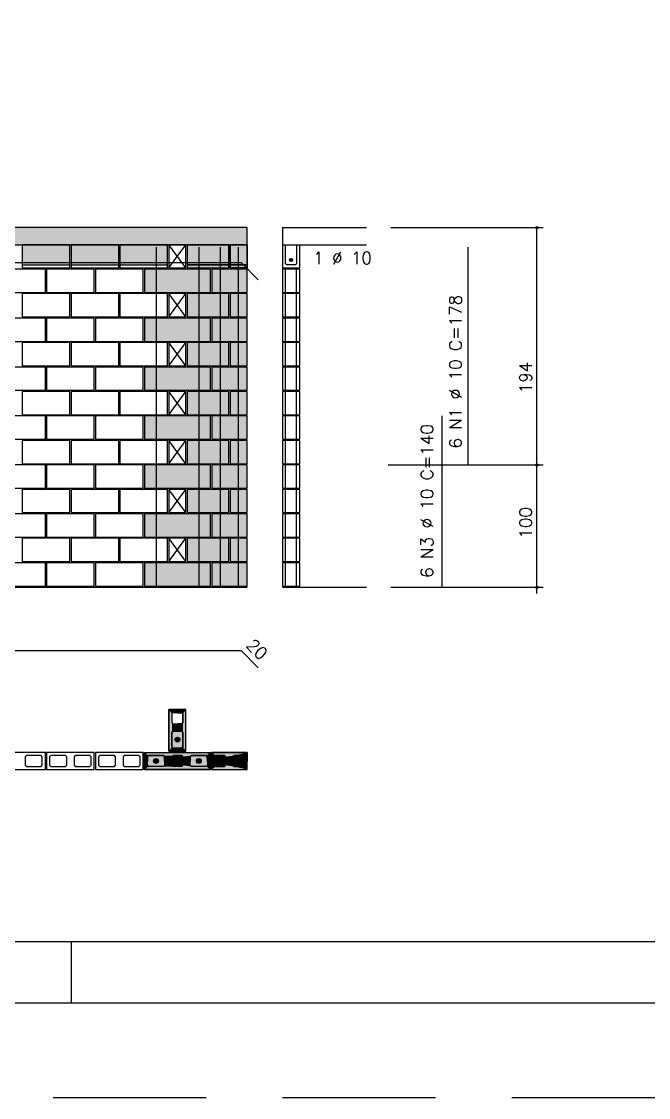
# Model space of a CAD drawing. Extents: x -1 to 122, y -1 to 61.
# Drawn here: x 47.17 to 57.42, y -1.45 to 16.14 of the extents above; entities that cross this region are included whole.
import ezdxf

# ---------------------------------------------------------------- set-up
doc = ezdxf.new("R2010")
doc.units = 0
doc.header["$MEASUREMENT"] = 0
doc.linetypes.add('ESTILO_TQS_0001', pattern=[0.45, 0.3, -0.15])
doc.linetypes.add('HIDDEN', pattern=[0.375, 0.25, -0.125])
doc.layers.get('0').update_dxf_attribs({"linetype": 'CONTINUOUS'})
doc.layers.get('Defpoints').update_dxf_attribs({"linetype": 'CONTINUOUS'})
for name, color, linetype in [('33', 7, 'CONTINUOUS'), ('ARQ_FOLHA', 7, 'CONTINUOUS'), ('PENA_01', 1, 'CONTINUOUS'), ('PENA_02', 2, 'CONTINUOUS'), ('PENA_03', 3, 'CONTINUOUS'), ('PENA_05', 5, 'CONTINUOUS'), ('PENA_09', 254, 'CONTINUOUS'), ('PENA_11', 252, 'CONTINUOUS'), ('PENA_19', 240, 'CONTINUOUS'), ('PENA_21', 100, 'CONTINUOUS'), ('PENA_27', 21, 'CONTINUOUS'), ('PENA_28', 135, 'CONTINUOUS')]:
    doc.layers.add(name, color=color, linetype=linetype)
doc.styles.get("Standard").update_dxf_attribs({"font": 'ROMANS.SHX'})

# ---------------------------------------------------------------- blocks, each defined once
blk = doc.blocks.new('FOLHA A1+1 - 1102 X 594')
at = {"layer": 'ARQ_FOLHA', "color": 1}
blk.add_line((-718, 0), (-718, 10), dxfattribs=at)
for points in [[(-1189, 0), (0, 0), (0, 594), (-1189, 594)], [(-1164, 10), (-10, 10), (-10, 584), (-1164, 584)]]:
    blk.add_lwpolyline(points, close=True, dxfattribs=at)
at = {"layer": 'Defpoints', "color": 8, "linetype": 'HIDDEN', "ltscale": 100}
blk.add_lwpolyline([(-1208.5, 609.5), (-1208.5, -15.5), (19.5, -15.5), (19.5, 609.5)], close=True, dxfattribs=at)

msp = doc.modelspace()

# ---------------------------------------------------------------- linework, layer by layer
at = {"layer": '33', "linetype": 'Continuous'}
msp.add_lwpolyline([(50.578048, 12.163865), (50.578048, 12.113865), (50.858048, 12.113865), (50.858048, 12.163865), (50.578048, 12.163865)], dxfattribs=at)
for points in [[(50.578048, 12.163865), (50.578048, 12.113865), (50.858048, 12.113865)], [(50.578048, 12.163865), (50.858048, 12.113865), (50.858048, 12.163865)], [(50.578048, 12.163865), (50.858048, 12.163865), (50.578048, 12.163865)]]:
    msp.add_solid(points, dxfattribs=at)
at = {"layer": 'PENA_01', "linetype": 'Continuous'}
for p, q in [((47.177637, 12.163865), (47.957637, 12.163865)), ((47.977637, 12.163865), (48.757637, 12.163865)), ((48.777637, 12.163865), (49.557637, 12.163865)), ((49.877637, 12.163865), (50.557637, 12.163865))]:
    msp.add_line(p, q, dxfattribs=at)
at = {"layer": 'PENA_01', "linetype": 'ESTILO_TQS_0001'}
msp.add_line((50.858048, 12.163865), (50.578048, 12.163865), dxfattribs=at)
at = {"layer": 'PENA_01', "linetype": 'Continuous'}
for points in [[(49.627637, 4.82299), (49.627637, 4.68299), (49.647637, 4.66299), (49.787637, 4.66299), (49.807637, 4.68299), (49.807637, 4.82299), (49.787637, 4.84299), (49.647637, 4.84299), (49.627637, 4.82299)], [(49.627637, 4.52299), (49.627637, 4.28299), (49.647637, 4.26299), (49.787637, 4.26299), (49.807637, 4.28299), (49.807637, 4.52299), (49.787637, 4.54299), (49.647637, 4.54299), (49.627637, 4.52299)], [(47.507637, 4.12299), (47.487637, 4.14299), (47.247637, 4.14299), (47.227637, 4.12299), (47.227637, 3.98299), (47.247637, 3.96299), (47.487637, 3.96299), (47.507637, 3.98299), (47.507637, 4.12299)], [(47.907637, 4.12299), (47.887637, 4.14299), (47.647637, 4.14299), (47.627637, 4.12299), (47.627637, 3.98299), (47.647637, 3.96299), (47.887637, 3.96299), (47.907637, 3.98299), (47.907637, 4.12299)], [(48.307637, 4.12299), (48.287637, 4.14299), (48.047637, 4.14299), (48.027637, 4.12299), (48.027637, 3.98299), (48.047637, 3.96299), (48.287637, 3.96299), (48.307637, 3.98299), (48.307637, 4.12299)], [(48.707637, 4.12299), (48.687637, 4.14299), (48.447637, 4.14299), (48.427637, 4.12299), (48.427637, 3.98299), (48.447637, 3.96299), (48.687637, 3.96299), (48.707637, 3.98299), (48.707637, 4.12299)], [(49.107637, 4.12299), (49.087637, 4.14299), (48.847637, 4.14299), (48.827637, 4.12299), (48.827637, 3.98299), (48.847637, 3.96299), (49.087637, 3.96299), (49.107637, 3.98299), (49.107637, 4.12299)], [(49.507637, 3.98299), (49.487637, 3.96299), (49.247637, 3.96299), (49.227637, 3.98299), (49.227637, 4.12299), (49.247637, 4.14299), (49.487637, 4.14299), (49.507637, 4.12299), (49.507637, 3.98299)], [(49.807637, 3.98299), (49.787637, 3.96299), (49.647637, 3.96299), (49.627637, 3.98299), (49.627637, 4.12299), (49.647637, 4.14299), (49.787637, 4.14299), (49.807637, 4.12299), (49.807637, 3.98299)], [(50.207637, 3.98299), (50.187637, 3.96299), (49.947637, 3.96299), (49.927637, 3.98299), (49.927637, 4.12299), (49.947637, 4.14299), (50.187637, 4.14299), (50.207637, 4.12299), (50.207637, 3.98299)]]:
    msp.add_lwpolyline(points, dxfattribs=at)
at = {"layer": 'PENA_01', "linetype": 'ESTILO_TQS_0001'}
for points in [[(50.507637, 4.12299), (50.487637, 4.14299), (50.347637, 4.14299), (50.327637, 4.12299), (50.327637, 3.98299), (50.347637, 3.96299), (50.487637, 3.96299), (50.507637, 3.98299), (50.507637, 4.12299)], [(50.807637, 4.12299), (50.787637, 4.14299), (50.647637, 4.14299), (50.627637, 4.12299), (50.627637, 3.98299), (50.647637, 3.96299), (50.787637, 3.96299), (50.807637, 3.98299), (50.807637, 4.12299)]]:
    msp.add_lwpolyline(points, dxfattribs=at)
at = {"layer": 'PENA_02', "linetype": 'Continuous'}
for p, q in [((49.857637, 12.493865), (49.577637, 12.493865)), ((49.577637, 12.493865), (49.577637, 12.113865)), ((49.857637, 12.113865), (49.857637, 12.493865)), ((49.577637, 12.113865), (49.857637, 12.113865)), ((49.857637, 11.693865), (49.577637, 11.693865)), ((49.577637, 11.693865), (49.577637, 11.313865)), ((49.857637, 11.313865), (49.857637, 11.693865)), ((49.577637, 11.313865), (49.857637, 11.313865)), ((49.857637, 10.893865), (49.577637, 10.893865)), ((49.577637, 10.893865), (49.577637, 10.513865)), ((49.857637, 10.513865), (49.857637, 10.893865)), ((49.577637, 10.513865), (49.857637, 10.513865)), ((49.857637, 10.093865), (49.577637, 10.093865)), ((49.577637, 10.093865), (49.577637, 9.713865)), ((49.857637, 9.713865), (49.857637, 10.093865)), ((49.577637, 9.713865), (49.857637, 9.713865)), ((49.857637, 9.293865), (49.577637, 9.293865)), ((49.577637, 9.293865), (49.577637, 8.913865)), ((49.857637, 8.913865), (49.857637, 9.293865)), ((49.577637, 8.913865), (49.857637, 8.913865)), ((49.857637, 8.493865), (49.577637, 8.493865)), ((49.577637, 8.493865), (49.577637, 8.113865)), ((49.857637, 8.113865), (49.857637, 8.493865)), ((49.577637, 8.113865), (49.857637, 8.113865)), ((49.857637, 7.693865), (49.577637, 7.693865)), ((49.577637, 7.693865), (49.577637, 7.313865)), ((49.857637, 7.313865), (49.857637, 7.693865)), ((49.577637, 7.313865), (49.857637, 7.313865)), ((40.877637, 6.893865), (50.858048, 6.893865)), ((49.177637, 3.91299), (49.177637, 4.19299)), ((49.177637, 4.19299), (50.257637, 4.19299)), ((50.257637, 4.19299), (50.257637, 3.91299)), ((50.257637, 3.91299), (49.177637, 3.91299))]:
    msp.add_line(p, q, dxfattribs=at)
for points in [[(40.877637, 12.493865), (50.857564, 12.493865), (50.857564, 12.773865), (40.877637, 12.773865), (40.877637, 12.493865)], [(47.177637, 12.113865), (47.957637, 12.113865), (47.957637, 12.493865), (47.177637, 12.493865), (47.177637, 12.113865)], [(47.977637, 12.113865), (48.757637, 12.113865), (48.757637, 12.493865), (47.977637, 12.493865), (47.977637, 12.113865)], [(48.777637, 12.113865), (49.557637, 12.113865), (49.557637, 12.493865), (48.777637, 12.493865), (48.777637, 12.113865)], [(49.877637, 12.113865), (50.557637, 12.113865), (50.557637, 12.493865), (49.877637, 12.493865), (49.877637, 12.113865)], [(50.858048, 12.113865), (50.578048, 12.113865), (50.578048, 12.493865), (50.858048, 12.493865), (50.858048, 12.113865)], [(46.778048, 11.713865), (47.558048, 11.713865), (47.558048, 12.093865), (46.778048, 12.093865), (46.778048, 11.713865)], [(47.578048, 11.713865), (48.358048, 11.713865), (48.358048, 12.093865), (47.578048, 12.093865), (47.578048, 11.713865)], [(48.378048, 11.713865), (49.158048, 11.713865), (49.158048, 12.093865), (48.378048, 12.093865), (48.378048, 11.713865)], [(49.178048, 11.713865), (50.258048, 11.713865), (50.258048, 12.093865), (49.178048, 12.093865), (49.178048, 11.713865)], [(50.278048, 11.713865), (50.858048, 11.713865), (50.858048, 12.093865), (50.278048, 12.093865), (50.278048, 11.713865)], [(47.177637, 11.313865), (47.957637, 11.313865), (47.957637, 11.693865), (47.177637, 11.693865), (47.177637, 11.313865)], [(47.977637, 11.313865), (48.757637, 11.313865), (48.757637, 11.693865), (47.977637, 11.693865), (47.977637, 11.313865)], [(48.777637, 11.313865), (49.557637, 11.313865), (49.557637, 11.693865), (48.777637, 11.693865), (48.777637, 11.313865)], [(49.877637, 11.313865), (50.557637, 11.313865), (50.557637, 11.693865), (49.877637, 11.693865), (49.877637, 11.313865)], [(50.578048, 11.313865), (50.858048, 11.313865), (50.858048, 11.693865), (50.578048, 11.693865), (50.578048, 11.313865)], [(46.778048, 10.913865), (47.558048, 10.913865), (47.558048, 11.293865), (46.778048, 11.293865), (46.778048, 10.913865)], [(47.578048, 10.913865), (48.358048, 10.913865), (48.358048, 11.293865), (47.578048, 11.293865), (47.578048, 10.913865)], [(48.378048, 10.913865), (49.158048, 10.913865), (49.158048, 11.293865), (48.378048, 11.293865), (48.378048, 10.913865)], [(49.178048, 10.913865), (50.258048, 10.913865), (50.258048, 11.293865), (49.178048, 11.293865), (49.178048, 10.913865)], [(50.278048, 10.913865), (50.858048, 10.913865), (50.858048, 11.293865), (50.278048, 11.293865), (50.278048, 10.913865)], [(47.177637, 10.513865), (47.957637, 10.513865), (47.957637, 10.893865), (47.177637, 10.893865), (47.177637, 10.513865)], [(47.977637, 10.513865), (48.757637, 10.513865), (48.757637, 10.893865), (47.977637, 10.893865), (47.977637, 10.513865)], [(48.777637, 10.513865), (49.557637, 10.513865), (49.557637, 10.893865), (48.777637, 10.893865), (48.777637, 10.513865)], [(49.877637, 10.513865), (50.557637, 10.513865), (50.557637, 10.893865), (49.877637, 10.893865), (49.877637, 10.513865)], [(50.578048, 10.513865), (50.858048, 10.513865), (50.858048, 10.893865), (50.578048, 10.893865), (50.578048, 10.513865)], [(46.778048, 10.113865), (47.558048, 10.113865), (47.558048, 10.493865), (46.778048, 10.493865), (46.778048, 10.113865)], [(47.578048, 10.113865), (48.358048, 10.113865), (48.358048, 10.493865), (47.578048, 10.493865), (47.578048, 10.113865)], [(48.378048, 10.113865), (49.158048, 10.113865), (49.158048, 10.493865), (48.378048, 10.493865), (48.378048, 10.113865)], [(49.178048, 10.113865), (50.258048, 10.113865), (50.258048, 10.493865), (49.178048, 10.493865), (49.178048, 10.113865)], [(50.278048, 10.113865), (50.858048, 10.113865), (50.858048, 10.493865), (50.278048, 10.493865), (50.278048, 10.113865)], [(47.177637, 9.713865), (47.957637, 9.713865), (47.957637, 10.093865), (47.177637, 10.093865), (47.177637, 9.713865)], [(47.977637, 9.713865), (48.757637, 9.713865), (48.757637, 10.093865), (47.977637, 10.093865), (47.977637, 9.713865)], [(48.777637, 9.713865), (49.557637, 9.713865), (49.557637, 10.093865), (48.777637, 10.093865), (48.777637, 9.713865)], [(49.877637, 9.713865), (50.557637, 9.713865), (50.557637, 10.093865), (49.877637, 10.093865), (49.877637, 9.713865)], [(50.578048, 9.713865), (50.858048, 9.713865), (50.858048, 10.093865), (50.578048, 10.093865), (50.578048, 9.713865)], [(46.778048, 9.313865), (47.558048, 9.313865), (47.558048, 9.693865), (46.778048, 9.693865), (46.778048, 9.313865)], [(47.578048, 9.313865), (48.358048, 9.313865), (48.358048, 9.693865), (47.578048, 9.693865), (47.578048, 9.313865)], [(48.378048, 9.313865), (49.158048, 9.313865), (49.158048, 9.693865), (48.378048, 9.693865), (48.378048, 9.313865)], [(49.178048, 9.313865), (50.258048, 9.313865), (50.258048, 9.693865), (49.178048, 9.693865), (49.178048, 9.313865)], [(50.278048, 9.313865), (50.858048, 9.313865), (50.858048, 9.693865), (50.278048, 9.693865), (50.278048, 9.313865)], [(47.177637, 8.913865), (47.957637, 8.913865), (47.957637, 9.293865), (47.177637, 9.293865), (47.177637, 8.913865)], [(47.977637, 8.913865), (48.757637, 8.913865), (48.757637, 9.293865), (47.977637, 9.293865), (47.977637, 8.913865)], [(48.777637, 8.913865), (49.557637, 8.913865), (49.557637, 9.293865), (48.777637, 9.293865), (48.777637, 8.913865)], [(49.877637, 8.913865), (50.557637, 8.913865), (50.557637, 9.293865), (49.877637, 9.293865), (49.877637, 8.913865)], [(50.578048, 8.913865), (50.858048, 8.913865), (50.858048, 9.293865), (50.578048, 9.293865), (50.578048, 8.913865)], [(46.778048, 8.513865), (47.558048, 8.513865), (47.558048, 8.893865), (46.778048, 8.893865), (46.778048, 8.513865)], [(47.578048, 8.513865), (48.358048, 8.513865), (48.358048, 8.893865), (47.578048, 8.893865), (47.578048, 8.513865)], [(48.378048, 8.513865), (49.158048, 8.513865), (49.158048, 8.893865), (48.378048, 8.893865), (48.378048, 8.513865)], [(49.178048, 8.513865), (50.258048, 8.513865), (50.258048, 8.893865), (49.178048, 8.893865), (49.178048, 8.513865)], [(50.278048, 8.513865), (50.858048, 8.513865), (50.858048, 8.893865), (50.278048, 8.893865), (50.278048, 8.513865)], [(47.177637, 8.113865), (47.957637, 8.113865), (47.957637, 8.493865), (47.177637, 8.493865), (47.177637, 8.113865)], [(47.977637, 8.113865), (48.757637, 8.113865), (48.757637, 8.493865), (47.977637, 8.493865), (47.977637, 8.113865)], [(48.777637, 8.113865), (49.557637, 8.113865), (49.557637, 8.493865), (48.777637, 8.493865), (48.777637, 8.113865)], [(49.877637, 8.113865), (50.557637, 8.113865), (50.557637, 8.493865), (49.877637, 8.493865), (49.877637, 8.113865)], [(50.578048, 8.113865), (50.858048, 8.113865), (50.858048, 8.493865), (50.578048, 8.493865), (50.578048, 8.113865)], [(46.778048, 7.713865), (47.558048, 7.713865), (47.558048, 8.093865), (46.778048, 8.093865), (46.778048, 7.713865)], [(47.578048, 7.713865), (48.358048, 7.713865), (48.358048, 8.093865), (47.578048, 8.093865), (47.578048, 7.713865)], [(48.378048, 7.713865), (49.158048, 7.713865), (49.158048, 8.093865), (48.378048, 8.093865), (48.378048, 7.713865)], [(49.178048, 7.713865), (50.258048, 7.713865), (50.258048, 8.093865), (49.178048, 8.093865), (49.178048, 7.713865)], [(50.278048, 7.713865), (50.858048, 7.713865), (50.858048, 8.093865), (50.278048, 8.093865), (50.278048, 7.713865)], [(47.177637, 7.313865), (47.957637, 7.313865), (47.957637, 7.693865), (47.177637, 7.693865), (47.177637, 7.313865)], [(47.977637, 7.313865), (48.757637, 7.313865), (48.757637, 7.693865), (47.977637, 7.693865), (47.977637, 7.313865)], [(48.777637, 7.313865), (49.557637, 7.313865), (49.557637, 7.693865), (48.777637, 7.693865), (48.777637, 7.313865)], [(49.877637, 7.313865), (50.557637, 7.313865), (50.557637, 7.693865), (49.877637, 7.693865), (49.877637, 7.313865)], [(50.578048, 7.313865), (50.858048, 7.313865), (50.858048, 7.693865), (50.578048, 7.693865), (50.578048, 7.313865)], [(46.778048, 6.913865), (47.558048, 6.913865), (47.558048, 7.293865), (46.778048, 7.293865), (46.778048, 6.913865)], [(47.578048, 6.913865), (48.358048, 6.913865), (48.358048, 7.293865), (47.578048, 7.293865), (47.578048, 6.913865)], [(48.378048, 6.913865), (49.158048, 6.913865), (49.158048, 7.293865), (48.378048, 7.293865), (48.378048, 6.913865)], [(49.178048, 6.913865), (50.258048, 6.913865), (50.258048, 7.293865), (49.178048, 7.293865), (49.178048, 6.913865)], [(50.278048, 6.913865), (50.858048, 6.913865), (50.858048, 7.293865), (50.278048, 7.293865), (50.278048, 6.913865)], [(49.577637, 4.89299), (49.577637, 4.21299), (49.857637, 4.21299), (49.857637, 4.89299), (49.577637, 4.89299)], [(47.557637, 4.19299), (46.777637, 4.19299), (46.777637, 3.91299), (47.557637, 3.91299), (47.557637, 4.19299)], [(48.357637, 4.19299), (47.577637, 4.19299), (47.577637, 3.91299), (48.357637, 3.91299), (48.357637, 4.19299)], [(49.157637, 4.19299), (48.377637, 4.19299), (48.377637, 3.91299), (49.157637, 3.91299), (49.157637, 4.19299)], [(50.857637, 4.19299), (50.277637, 4.19299), (50.277637, 3.91299), (50.857637, 3.91299), (50.857637, 4.19299)]]:
    msp.add_lwpolyline(points, dxfattribs=at)
for centre, radius in [((55.597559, 12.773865), 0.02), ((55.597559, 12.773865), 0.01), ((55.597559, 8.893865), 0.02), ((55.597559, 8.893865), 0.01), ((55.597559, 6.893865), 0.02), ((55.597559, 6.893865), 0.01)]:
    msp.add_circle(centre, radius, dxfattribs=at)
at = {"layer": 'PENA_03', "linetype": 'Continuous'}
for p, q in [((51.437564, 12.773865), (51.437564, 12.113865)), ((51.437564, 12.773865), (52.808243, 12.773865)), ((53.208243, 12.773865), (55.697559, 12.773865)), ((55.597559, 6.793333), (55.597559, 12.773865)), ((49.577637, 12.113865), (49.857637, 12.493865)), ((49.857637, 12.113865), (49.577637, 12.493865)), ((51.437564, 12.493865), (52.808243, 12.493865)), ((51.487564, 11.713865), (51.487564, 12.093865)), ((51.667564, 11.713865), (51.667564, 12.093865)), ((49.577637, 11.313865), (49.857637, 11.693865)), ((49.857637, 11.313865), (49.577637, 11.693865)), ((51.487564, 11.313865), (51.487564, 11.693865)), ((51.667564, 11.313865), (51.667564, 11.693865)), ((51.487564, 10.913865), (51.487564, 11.293865)), ((51.667564, 10.913865), (51.667564, 11.293865)), ((49.577637, 10.513865), (49.857637, 10.893865)), ((49.857637, 10.513865), (49.577637, 10.893865)), ((51.487564, 10.513865), (51.487564, 10.893865)), ((51.667564, 10.513865), (51.667564, 10.893865)), ((51.487564, 10.113865), (51.487564, 10.493865)), ((51.667564, 10.113865), (51.667564, 10.493865)), ((49.577637, 9.713865), (49.857637, 10.093865)), ((49.857637, 9.713865), (49.577637, 10.093865)), ((51.487564, 9.713865), (51.487564, 10.093865)), ((51.667564, 9.713865), (51.667564, 10.093865)), ((51.487564, 9.313865), (51.487564, 9.693865)), ((51.667564, 9.313865), (51.667564, 9.693865)), ((49.577637, 8.913865), (49.857637, 9.293865)), ((49.857637, 8.913865), (49.577637, 9.293865)), ((51.487564, 8.913865), (51.487564, 9.293865)), ((51.667564, 8.913865), (51.667564, 9.293865)), ((51.487564, 8.513865), (51.487564, 8.893865)), ((51.667564, 8.513865), (51.667564, 8.893865)), ((53.166312, 8.893865), (55.697559, 8.893865)), ((49.577637, 8.113865), (49.857637, 8.493865)), ((49.857637, 8.113865), (49.577637, 8.493865)), ((51.487564, 8.113865), (51.487564, 8.493865)), ((51.667564, 8.113865), (51.667564, 8.493865)), ((51.487564, 7.713865), (51.487564, 8.093865)), ((51.667564, 7.713865), (51.667564, 8.093865)), ((49.577637, 7.313865), (49.857637, 7.693865)), ((49.857637, 7.313865), (49.577637, 7.693865)), ((51.487564, 7.313865), (51.487564, 7.693865)), ((51.667564, 7.313865), (51.667564, 7.693865)), ((51.487564, 6.913865), (51.487564, 7.293865)), ((51.667564, 6.913865), (51.667564, 7.293865)), ((51.437564, 6.893865), (52.808243, 6.893865)), ((53.208243, 6.893865), (55.697559, 6.893865))]:
    msp.add_line(p, q, dxfattribs=at)
for points in [[(51.437564, 12.113865), (51.717564, 12.113865), (51.717564, 12.493865)], [(51.667564, 12.493865), (51.667564, 12.183865), (51.647564, 12.163865), (51.507564, 12.163865), (51.487564, 12.183865), (51.487564, 12.493865)], [(51.437564, 11.713865), (51.717564, 11.713865), (51.717564, 12.093865), (51.437564, 12.093865), (51.437564, 11.713865)], [(51.437564, 11.313865), (51.717564, 11.313865), (51.717564, 11.693865), (51.437564, 11.693865), (51.437564, 11.313865)], [(51.437564, 10.913865), (51.717564, 10.913865), (51.717564, 11.293865), (51.437564, 11.293865), (51.437564, 10.913865)], [(51.437564, 10.513865), (51.717564, 10.513865), (51.717564, 10.893865), (51.437564, 10.893865), (51.437564, 10.513865)], [(51.437564, 10.113865), (51.717564, 10.113865), (51.717564, 10.493865), (51.437564, 10.493865), (51.437564, 10.113865)], [(51.437564, 9.713865), (51.717564, 9.713865), (51.717564, 10.093865), (51.437564, 10.093865), (51.437564, 9.713865)], [(51.437564, 9.313865), (51.717564, 9.313865), (51.717564, 9.693865), (51.437564, 9.693865), (51.437564, 9.313865)], [(51.437564, 8.913865), (51.717564, 8.913865), (51.717564, 9.293865), (51.437564, 9.293865), (51.437564, 8.913865)], [(51.437564, 8.513865), (51.717564, 8.513865), (51.717564, 8.893865), (51.437564, 8.893865), (51.437564, 8.513865)], [(51.437564, 8.113865), (51.717564, 8.113865), (51.717564, 8.493865), (51.437564, 8.493865), (51.437564, 8.113865)], [(51.437564, 7.713865), (51.717564, 7.713865), (51.717564, 8.093865), (51.437564, 8.093865), (51.437564, 7.713865)], [(51.437564, 7.313865), (51.717564, 7.313865), (51.717564, 7.693865), (51.437564, 7.693865), (51.437564, 7.313865)], [(51.437564, 6.913865), (51.717564, 6.913865), (51.717564, 7.293865), (51.437564, 7.293865), (51.437564, 6.913865)], [(49.647637, 4.26299), (49.627637, 4.28299), (49.627637, 4.52299), (49.647637, 4.54299), (49.787637, 4.54299), (49.807637, 4.52299), (49.807637, 4.28299), (49.787637, 4.26299), (49.647637, 4.26299)], [(49.507637, 3.98299), (49.487637, 3.96299), (49.247637, 3.96299), (49.227637, 3.98299), (49.227637, 4.12299), (49.247637, 4.14299), (49.487637, 4.14299), (49.507637, 4.12299), (49.507637, 3.98299)], [(49.807637, 3.98299), (49.787637, 3.96299), (49.647637, 3.96299), (49.627637, 3.98299), (49.627637, 4.12299), (49.647637, 4.14299), (49.787637, 4.14299), (49.807637, 4.12299), (49.807637, 3.98299)], [(50.207637, 3.98299), (50.187637, 3.96299), (49.947637, 3.96299), (49.927637, 3.98299), (49.927637, 4.12299), (49.947637, 4.14299), (50.187637, 4.14299), (50.207637, 4.12299), (50.207637, 3.98299)], [(50.507637, 3.98299), (50.487637, 3.96299), (50.347637, 3.96299), (50.327637, 3.98299), (50.327637, 4.12299), (50.347637, 4.14299), (50.487637, 4.14299), (50.507637, 4.12299), (50.507637, 3.98299)], [(50.807637, 3.98299), (50.787637, 3.96299), (50.647637, 3.96299), (50.627637, 3.98299), (50.627637, 4.12299), (50.647637, 4.14299), (50.787637, 4.14299), (50.807637, 4.12299), (50.807637, 3.98299)]]:
    msp.add_lwpolyline(points, dxfattribs=at)
for centre, radius in [((51.577113, 12.244855), 0.025), ((49.717637, 4.40299), 0.04), ((49.367637, 4.05299), 0.04), ((49.717637, 4.05299), 0.04), ((50.067637, 4.05299), 0.04), ((50.417637, 4.05299), 0.04), ((50.717637, 4.05299), 0.04)]:
    msp.add_circle(centre, radius, dxfattribs=at)
for points in [[(51.602113, 12.244855), (51.564613, 12.266506), (51.55362, 12.253406)], [(51.602113, 12.244855), (51.55362, 12.253406), (51.55362, 12.236305)], [(51.602113, 12.244855), (51.55362, 12.236305), (51.564613, 12.223205)], [(51.602113, 12.244855), (51.581454, 12.269475), (51.564613, 12.266506)], [(51.602113, 12.244855), (51.564613, 12.223205), (51.581454, 12.220235)], [(51.602113, 12.244855), (51.596264, 12.260925), (51.581454, 12.269475)], [(51.602113, 12.244855), (51.581454, 12.220235), (51.596264, 12.228785)], [(51.602113, 12.244855), (51.596264, 12.228785), (51.602113, 12.244855)], [(49.757637, 4.40299), (49.697637, 4.437631), (49.68005, 4.416671)], [(49.757637, 4.40299), (49.68005, 4.416671), (49.68005, 4.389309)], [(49.757637, 4.40299), (49.68005, 4.389309), (49.697637, 4.368349)], [(49.757637, 4.40299), (49.724583, 4.442382), (49.697637, 4.437631)], [(49.757637, 4.40299), (49.697637, 4.368349), (49.724583, 4.363597)], [(49.757637, 4.40299), (49.748279, 4.428701), (49.724583, 4.442382)], [(49.757637, 4.40299), (49.724583, 4.363597), (49.748279, 4.377278)], [(49.757637, 4.40299), (49.748279, 4.377278), (49.757637, 4.40299)], [(49.407637, 4.05299), (49.347637, 4.087631), (49.33005, 4.066671)], [(49.407637, 4.05299), (49.33005, 4.066671), (49.33005, 4.039309)], [(49.407637, 4.05299), (49.33005, 4.039309), (49.347637, 4.018349)], [(49.407637, 4.05299), (49.374583, 4.092382), (49.347637, 4.087631)], [(49.407637, 4.05299), (49.347637, 4.018349), (49.374583, 4.013597)], [(49.407637, 4.05299), (49.398279, 4.078701), (49.374583, 4.092382)], [(49.407637, 4.05299), (49.374583, 4.013597), (49.398279, 4.027278)], [(49.407637, 4.05299), (49.398279, 4.027278), (49.407637, 4.05299)], [(49.757637, 4.05299), (49.697637, 4.087631), (49.68005, 4.066671)], [(49.757637, 4.05299), (49.68005, 4.066671), (49.68005, 4.039309)], [(49.757637, 4.05299), (49.68005, 4.039309), (49.697637, 4.018349)], [(49.757637, 4.05299), (49.724583, 4.092382), (49.697637, 4.087631)], [(49.757637, 4.05299), (49.697637, 4.018349), (49.724583, 4.013597)], [(49.757637, 4.05299), (49.748279, 4.078701), (49.724583, 4.092382)], [(49.757637, 4.05299), (49.724583, 4.013597), (49.748279, 4.027278)], [(49.757637, 4.05299), (49.748279, 4.027278), (49.757637, 4.05299)], [(50.107637, 4.05299), (50.047637, 4.087631), (50.03005, 4.066671)], [(50.107637, 4.05299), (50.03005, 4.066671), (50.03005, 4.039309)], [(50.107637, 4.05299), (50.03005, 4.039309), (50.047637, 4.018349)], [(50.107637, 4.05299), (50.074583, 4.092382), (50.047637, 4.087631)], [(50.107637, 4.05299), (50.047637, 4.018349), (50.074583, 4.013597)], [(50.107637, 4.05299), (50.098279, 4.078701), (50.074583, 4.092382)], [(50.107637, 4.05299), (50.074583, 4.013597), (50.098279, 4.027278)], [(50.107637, 4.05299), (50.098279, 4.027278), (50.107637, 4.05299)], [(50.457637, 4.05299), (50.397637, 4.087631), (50.38005, 4.066671)], [(50.457637, 4.05299), (50.38005, 4.066671), (50.38005, 4.039309)], [(50.457637, 4.05299), (50.38005, 4.039309), (50.397637, 4.018349)], [(50.457637, 4.05299), (50.424583, 4.092382), (50.397637, 4.087631)], [(50.457637, 4.05299), (50.397637, 4.018349), (50.424583, 4.013597)], [(50.457637, 4.05299), (50.448279, 4.078701), (50.424583, 4.092382)], [(50.457637, 4.05299), (50.424583, 4.013597), (50.448279, 4.027278)], [(50.457637, 4.05299), (50.448279, 4.027278), (50.457637, 4.05299)], [(50.757637, 4.05299), (50.697637, 4.087631), (50.68005, 4.066671)], [(50.757637, 4.05299), (50.68005, 4.066671), (50.68005, 4.039309)], [(50.757637, 4.05299), (50.68005, 4.039309), (50.697637, 4.018349)], [(50.757637, 4.05299), (50.724583, 4.092382), (50.697637, 4.087631)], [(50.757637, 4.05299), (50.697637, 4.018349), (50.724583, 4.013597)], [(50.757637, 4.05299), (50.748279, 4.078701), (50.724583, 4.092382)], [(50.757637, 4.05299), (50.724583, 4.013597), (50.748279, 4.027278)], [(50.757637, 4.05299), (50.748279, 4.027278), (50.757637, 4.05299)]]:
    msp.add_solid(points, dxfattribs=at)
at = {"layer": 'PENA_05', "linetype": 'Continuous'}
for p, q in [((54.473809, 8.890943), (54.473809, 12.453865)), ((40.886382, 12.203637), (50.757878, 12.204065)), ((50.757878, 12.204065), (51.040721, 11.921222)), ((54.047885, 6.893865), (54.047885, 9.693865)), ((40.886382, 5.859558), (50.757878, 5.859986)), ((50.757878, 5.859986), (51.040721, 5.577143))]:
    msp.add_line(p, q, dxfattribs=at)
for points in [[(49.367637, 12.453865), (49.367637, 6.893865)], [(50.067637, 12.453865), (50.067637, 6.893865)], [(50.417637, 12.453865), (50.417637, 6.893865)], [(50.713487, 12.453865), (50.713487, 6.893865)]]:
    msp.add_lwpolyline(points, dxfattribs=at)
at = {"layer": 'PENA_09', "linetype": 'Continuous'}
for points in [[(47.177637, 12.163865), (47.957637, 12.163865), (47.957637, 12.493865), (47.177637, 12.493865), (47.177637, 12.163865)], [(47.977637, 12.163865), (48.757637, 12.163865), (48.757637, 12.493865), (47.977637, 12.493865), (47.977637, 12.163865)], [(48.777637, 12.163865), (49.557637, 12.163865), (49.557637, 12.493865), (48.777637, 12.493865), (48.777637, 12.163865)], [(49.877637, 12.163865), (50.557637, 12.163865), (50.557637, 12.493865), (49.877637, 12.493865), (49.877637, 12.163865)], [(50.858048, 12.163865), (50.858048, 12.493865), (50.578048, 12.493865), (50.578048, 12.163865), (50.858048, 12.163865)], [(50.578048, 12.493865), (50.858048, 12.493865), (50.858048, 12.163865), (50.578048, 12.163865), (50.578048, 12.493865)]]:
    msp.add_lwpolyline(points, dxfattribs=at)
for points in [[(47.177637, 12.163865), (47.957637, 12.163865), (47.957637, 12.493865)], [(47.177637, 12.163865), (47.957637, 12.493865), (47.177637, 12.493865)], [(47.177637, 12.163865), (47.177637, 12.493865), (47.177637, 12.163865)], [(47.977637, 12.163865), (48.757637, 12.163865), (48.757637, 12.493865)], [(47.977637, 12.163865), (48.757637, 12.493865), (47.977637, 12.493865)], [(47.977637, 12.163865), (47.977637, 12.493865), (47.977637, 12.163865)], [(48.777637, 12.163865), (49.557637, 12.163865), (49.557637, 12.493865)], [(48.777637, 12.163865), (49.557637, 12.493865), (48.777637, 12.493865)], [(48.777637, 12.163865), (48.777637, 12.493865), (48.777637, 12.163865)], [(49.877637, 12.163865), (50.557637, 12.163865), (50.557637, 12.493865)], [(49.877637, 12.163865), (50.557637, 12.493865), (49.877637, 12.493865)], [(49.877637, 12.163865), (49.877637, 12.493865), (49.877637, 12.163865)], [(50.858048, 12.163865), (50.858048, 12.493865), (50.578048, 12.493865)], [(50.858048, 12.163865), (50.578048, 12.493865), (50.578048, 12.163865)], [(50.578048, 12.493865), (50.858048, 12.493865), (50.858048, 12.163865)], [(50.578048, 12.493865), (50.858048, 12.163865), (50.578048, 12.163865)], [(50.578048, 12.493865), (50.578048, 12.163865), (50.578048, 12.493865)], [(50.858048, 12.163865), (50.578048, 12.163865), (50.858048, 12.163865)]]:
    msp.add_solid(points, dxfattribs=at)
at = {"layer": 'PENA_11', "linetype": 'Continuous'}
for points in [[(40.877637, 12.493865), (50.857564, 12.493865), (50.857564, 12.773865)], [(40.877637, 12.493865), (50.857564, 12.773865), (40.877637, 12.773865)], [(49.647637, 4.26299), (49.627637, 4.52299), (49.647637, 4.54299)], [(49.647637, 4.26299), (49.627637, 4.28299), (49.627637, 4.52299)], [(49.647637, 4.26299), (49.647637, 4.54299), (49.787637, 4.54299)], [(49.647637, 4.26299), (49.787637, 4.54299), (49.807637, 4.52299)], [(49.647637, 4.26299), (49.807637, 4.52299), (49.807637, 4.28299)], [(49.647637, 4.26299), (49.807637, 4.28299), (49.787637, 4.26299)], [(49.647637, 4.26299), (49.787637, 4.26299), (49.647637, 4.26299)], [(49.507637, 3.98299), (49.227637, 4.12299), (49.247637, 4.14299)], [(49.507637, 3.98299), (49.227637, 3.98299), (49.227637, 4.12299)], [(49.507637, 3.98299), (49.247637, 4.14299), (49.487637, 4.14299)], [(49.507637, 3.98299), (49.487637, 4.14299), (49.507637, 4.12299)], [(49.507637, 3.98299), (49.507637, 4.12299), (49.507637, 3.98299)], [(49.807637, 3.98299), (49.627637, 4.12299), (49.647637, 4.14299)], [(49.807637, 3.98299), (49.627637, 3.98299), (49.627637, 4.12299)], [(49.807637, 3.98299), (49.647637, 4.14299), (49.787637, 4.14299)], [(49.807637, 3.98299), (49.787637, 4.14299), (49.807637, 4.12299)], [(49.807637, 3.98299), (49.807637, 4.12299), (49.807637, 3.98299)], [(50.207637, 3.98299), (49.927637, 4.12299), (49.947637, 4.14299)], [(50.207637, 3.98299), (49.927637, 3.98299), (49.927637, 4.12299)], [(50.207637, 3.98299), (49.947637, 4.14299), (50.187637, 4.14299)], [(50.207637, 3.98299), (50.187637, 4.14299), (50.207637, 4.12299)], [(50.207637, 3.98299), (50.207637, 4.12299), (50.207637, 3.98299)], [(50.507637, 3.98299), (50.327637, 4.12299), (50.347637, 4.14299)], [(50.507637, 3.98299), (50.327637, 3.98299), (50.327637, 4.12299)], [(50.507637, 3.98299), (50.347637, 4.14299), (50.487637, 4.14299)], [(50.507637, 3.98299), (50.487637, 4.14299), (50.507637, 4.12299)], [(50.507637, 3.98299), (50.507637, 4.12299), (50.507637, 3.98299)], [(50.807637, 3.98299), (50.627637, 4.12299), (50.647637, 4.14299)], [(50.807637, 3.98299), (50.627637, 3.98299), (50.627637, 4.12299)], [(50.807637, 3.98299), (50.647637, 4.14299), (50.787637, 4.14299)], [(50.807637, 3.98299), (50.787637, 4.14299), (50.807637, 4.12299)], [(50.807637, 3.98299), (50.807637, 4.12299), (50.807637, 3.98299)], [(49.507637, 3.98299), (49.247637, 3.96299), (49.227637, 3.98299)], [(49.507637, 3.98299), (49.487637, 3.96299), (49.247637, 3.96299)], [(49.807637, 3.98299), (49.647637, 3.96299), (49.627637, 3.98299)], [(49.807637, 3.98299), (49.787637, 3.96299), (49.647637, 3.96299)], [(50.207637, 3.98299), (49.947637, 3.96299), (49.927637, 3.98299)], [(50.207637, 3.98299), (50.187637, 3.96299), (49.947637, 3.96299)], [(50.507637, 3.98299), (50.347637, 3.96299), (50.327637, 3.98299)], [(50.507637, 3.98299), (50.487637, 3.96299), (50.347637, 3.96299)], [(50.807637, 3.98299), (50.647637, 3.96299), (50.627637, 3.98299)], [(50.807637, 3.98299), (50.787637, 3.96299), (50.647637, 3.96299)]]:
    msp.add_solid(points, dxfattribs=at)
at = {"layer": 'PENA_19', "linetype": 'Continuous'}
for points in [[(49.178048, 11.713865), (50.258048, 11.713865), (50.258048, 12.093865), (49.178048, 12.093865), (49.178048, 11.713865)], [(49.178048, 10.913865), (50.258048, 10.913865), (50.258048, 11.293865), (49.178048, 11.293865), (49.178048, 10.913865)], [(49.178048, 10.113865), (50.258048, 10.113865), (50.258048, 10.493865), (49.178048, 10.493865), (49.178048, 10.113865)], [(49.178048, 9.313865), (50.258048, 9.313865), (50.258048, 9.693865), (49.178048, 9.693865), (49.178048, 9.313865)], [(49.178048, 8.513865), (50.258048, 8.513865), (50.258048, 8.893865), (49.178048, 8.893865), (49.178048, 8.513865)], [(49.178048, 7.713865), (50.258048, 7.713865), (50.258048, 8.093865), (49.178048, 8.093865), (49.178048, 7.713865)], [(49.178048, 6.913865), (50.258048, 6.913865), (50.258048, 7.293865), (49.178048, 7.293865), (49.178048, 6.913865)], [(50.257637, 4.05299), (50.207637, 4.05299), (50.207637, 4.12299), (50.187637, 4.14299), (49.947637, 4.14299), (49.927637, 4.12299), (49.927637, 4.05299), (49.807637, 4.05299), (49.807637, 4.12299), (49.787637, 4.14299), (49.647637, 4.14299), (49.627637, 4.12299), (49.627637, 4.05299), (49.507637, 4.05299), (49.507637, 4.12299), (49.487637, 4.14299), (49.247637, 4.14299), (49.227637, 4.12299), (49.227637, 4.05299), (49.177637, 4.05299), (49.177637, 4.19299), (50.257637, 4.19299), (50.257637, 4.05299)], [(50.257637, 4.05299), (50.207637, 4.05299), (50.207637, 3.98299), (50.187637, 3.96299), (49.947637, 3.96299), (49.927637, 3.98299), (49.927637, 4.05299), (49.807637, 4.05299), (49.807637, 3.98299), (49.787637, 3.96299), (49.647637, 3.96299), (49.627637, 3.98299), (49.627637, 4.05299), (49.507637, 4.05299), (49.507637, 3.98299), (49.487637, 3.96299), (49.247637, 3.96299), (49.227637, 3.98299), (49.227637, 4.05299), (49.177637, 4.05299), (49.177637, 3.91299), (50.257637, 3.91299), (50.257637, 4.05299)]]:
    msp.add_lwpolyline(points, dxfattribs=at)
for points in [[(49.178048, 11.713865), (50.258048, 11.713865), (50.258048, 12.093865)], [(49.178048, 11.713865), (50.258048, 12.093865), (49.178048, 12.093865)], [(49.178048, 11.713865), (49.178048, 12.093865), (49.178048, 11.713865)], [(49.178048, 10.913865), (50.258048, 10.913865), (50.258048, 11.293865)], [(49.178048, 10.913865), (50.258048, 11.293865), (49.178048, 11.293865)], [(49.178048, 10.913865), (49.178048, 11.293865), (49.178048, 10.913865)], [(49.178048, 10.113865), (50.258048, 10.113865), (50.258048, 10.493865)], [(49.178048, 10.113865), (50.258048, 10.493865), (49.178048, 10.493865)], [(49.178048, 10.113865), (49.178048, 10.493865), (49.178048, 10.113865)], [(49.178048, 9.313865), (50.258048, 9.313865), (50.258048, 9.693865)], [(49.178048, 9.313865), (50.258048, 9.693865), (49.178048, 9.693865)], [(49.178048, 9.313865), (49.178048, 9.693865), (49.178048, 9.313865)], [(49.178048, 8.513865), (50.258048, 8.513865), (50.258048, 8.893865)], [(49.178048, 8.513865), (50.258048, 8.893865), (49.178048, 8.893865)], [(49.178048, 8.513865), (49.178048, 8.893865), (49.178048, 8.513865)], [(49.178048, 7.713865), (50.258048, 7.713865), (50.258048, 8.093865)], [(49.178048, 7.713865), (50.258048, 8.093865), (49.178048, 8.093865)], [(49.178048, 7.713865), (49.178048, 8.093865), (49.178048, 7.713865)], [(49.178048, 6.913865), (50.258048, 6.913865), (50.258048, 7.293865)], [(49.178048, 6.913865), (50.258048, 7.293865), (49.178048, 7.293865)], [(49.178048, 6.913865), (49.178048, 7.293865), (49.178048, 6.913865)], [(50.257637, 4.19299), (49.247637, 4.14299), (49.177637, 4.19299)], [(49.247637, 4.14299), (49.227637, 4.12299), (49.177637, 4.19299)], [(49.177637, 4.19299), (49.227637, 4.12299), (49.177637, 4.05299)], [(49.227637, 4.12299), (49.227637, 4.05299), (49.177637, 4.05299)], [(49.177637, 3.91299), (49.227637, 3.98299), (49.177637, 4.05299)], [(49.227637, 3.98299), (49.227637, 4.05299), (49.177637, 4.05299)], [(49.487637, 4.14299), (49.247637, 4.14299), (50.257637, 4.19299)], [(49.647637, 4.14299), (49.487637, 4.14299), (50.257637, 4.19299)], [(49.507637, 4.12299), (49.487637, 4.14299), (49.647637, 4.14299)], [(49.507637, 4.05299), (49.507637, 4.12299), (49.647637, 4.14299)], [(49.507637, 4.05299), (49.647637, 4.14299), (49.627637, 4.12299)], [(49.507637, 4.05299), (49.627637, 4.12299), (49.627637, 4.05299)], [(49.507637, 4.05299), (49.507637, 3.98299), (49.647637, 3.96299)], [(49.507637, 4.05299), (49.647637, 3.96299), (49.627637, 3.98299)], [(49.507637, 4.05299), (49.627637, 3.98299), (49.627637, 4.05299)], [(50.257637, 4.19299), (49.787637, 4.14299), (49.647637, 4.14299)], [(49.787637, 4.14299), (50.257637, 4.19299), (49.807637, 4.12299)], [(50.257637, 4.19299), (49.947637, 4.14299), (49.807637, 4.12299)], [(49.807637, 4.12299), (49.947637, 4.14299), (49.807637, 4.05299)], [(49.947637, 4.14299), (49.927637, 4.12299), (49.807637, 4.05299)], [(49.807637, 4.05299), (49.927637, 4.12299), (49.927637, 4.05299)], [(49.807637, 3.98299), (49.947637, 3.96299), (49.807637, 4.05299)], [(49.947637, 3.96299), (49.927637, 3.98299), (49.807637, 4.05299)], [(49.807637, 4.05299), (49.927637, 3.98299), (49.927637, 4.05299)], [(50.187637, 4.14299), (49.947637, 4.14299), (50.257637, 4.19299)], [(50.207637, 4.12299), (50.187637, 4.14299), (50.257637, 4.19299)], [(50.257637, 4.05299), (50.207637, 4.05299), (50.257637, 4.19299)], [(50.207637, 4.05299), (50.207637, 4.12299), (50.257637, 4.19299)], [(50.257637, 4.05299), (50.207637, 4.05299), (50.257637, 3.91299)], [(50.207637, 4.05299), (50.207637, 3.98299), (50.257637, 3.91299)], [(49.247637, 3.96299), (49.227637, 3.98299), (49.177637, 3.91299)], [(50.257637, 3.91299), (49.247637, 3.96299), (49.177637, 3.91299)], [(49.487637, 3.96299), (49.247637, 3.96299), (50.257637, 3.91299)], [(49.507637, 3.98299), (49.487637, 3.96299), (49.647637, 3.96299)], [(49.647637, 3.96299), (49.487637, 3.96299), (50.257637, 3.91299)], [(50.257637, 3.91299), (49.787637, 3.96299), (49.647637, 3.96299)], [(49.787637, 3.96299), (50.257637, 3.91299), (49.807637, 3.98299)], [(50.257637, 3.91299), (49.947637, 3.96299), (49.807637, 3.98299)], [(50.187637, 3.96299), (49.947637, 3.96299), (50.257637, 3.91299)], [(50.207637, 3.98299), (50.187637, 3.96299), (50.257637, 3.91299)]]:
    msp.add_solid(points, dxfattribs=at)
at = {"layer": 'PENA_21', "linetype": 'Continuous'}
for points in [[(49.877637, 12.113865), (50.557637, 12.113865), (50.557637, 12.163865), (49.877637, 12.163865), (49.877637, 12.113865)], [(49.877637, 11.313865), (50.557637, 11.313865), (50.557637, 11.693865), (49.877637, 11.693865), (49.877637, 11.313865)], [(49.877637, 10.513865), (50.557637, 10.513865), (50.557637, 10.893865), (49.877637, 10.893865), (49.877637, 10.513865)], [(49.877637, 9.713865), (50.557637, 9.713865), (50.557637, 10.093865), (49.877637, 10.093865), (49.877637, 9.713865)], [(49.877637, 8.913865), (50.557637, 8.913865), (50.557637, 9.293865), (49.877637, 9.293865), (49.877637, 8.913865)], [(49.877637, 8.113865), (50.557637, 8.113865), (50.557637, 8.493865), (49.877637, 8.493865), (49.877637, 8.113865)], [(49.877637, 7.313865), (50.557637, 7.313865), (50.557637, 7.693865), (49.877637, 7.693865), (49.877637, 7.313865)], [(49.717637, 4.89299), (49.717637, 4.84299), (49.647637, 4.84299), (49.627637, 4.82299), (49.627637, 4.68299), (49.647637, 4.66299), (49.717637, 4.66299), (49.717637, 4.54299), (49.647637, 4.54299), (49.627637, 4.52299), (49.627637, 4.28299), (49.647637, 4.26299), (49.717637, 4.26299), (49.717637, 4.21299), (49.577637, 4.21299), (49.577637, 4.89299), (49.717637, 4.89299)], [(49.717637, 4.89299), (49.717637, 4.84299), (49.787637, 4.84299), (49.807637, 4.82299), (49.807637, 4.68299), (49.787637, 4.66299), (49.717637, 4.66299), (49.717637, 4.54299), (49.787637, 4.54299), (49.807637, 4.52299), (49.807637, 4.28299), (49.787637, 4.26299), (49.717637, 4.26299), (49.717637, 4.21299), (49.857637, 4.21299), (49.857637, 4.89299), (49.717637, 4.89299)]]:
    msp.add_lwpolyline(points, dxfattribs=at)
for points in [[(49.877637, 12.113865), (50.557637, 12.113865), (50.557637, 12.163865)], [(49.877637, 12.113865), (50.557637, 12.163865), (49.877637, 12.163865)], [(49.877637, 12.113865), (49.877637, 12.163865), (49.877637, 12.113865)], [(49.877637, 11.313865), (50.557637, 11.313865), (50.557637, 11.693865)], [(49.877637, 11.313865), (50.557637, 11.693865), (49.877637, 11.693865)], [(49.877637, 11.313865), (49.877637, 11.693865), (49.877637, 11.313865)], [(49.877637, 10.513865), (50.557637, 10.513865), (50.557637, 10.893865)], [(49.877637, 10.513865), (50.557637, 10.893865), (49.877637, 10.893865)], [(49.877637, 10.513865), (49.877637, 10.893865), (49.877637, 10.513865)], [(49.877637, 9.713865), (50.557637, 9.713865), (50.557637, 10.093865)], [(49.877637, 9.713865), (50.557637, 10.093865), (49.877637, 10.093865)], [(49.877637, 9.713865), (49.877637, 10.093865), (49.877637, 9.713865)], [(49.877637, 8.913865), (50.557637, 8.913865), (50.557637, 9.293865)], [(49.877637, 8.913865), (50.557637, 9.293865), (49.877637, 9.293865)], [(49.877637, 8.913865), (49.877637, 9.293865), (49.877637, 8.913865)], [(49.877637, 8.113865), (50.557637, 8.113865), (50.557637, 8.493865)], [(49.877637, 8.113865), (50.557637, 8.493865), (49.877637, 8.493865)], [(49.877637, 8.113865), (49.877637, 8.493865), (49.877637, 8.113865)], [(49.877637, 7.313865), (50.557637, 7.313865), (50.557637, 7.693865)], [(49.877637, 7.313865), (50.557637, 7.693865), (49.877637, 7.693865)], [(49.877637, 7.313865), (49.877637, 7.693865), (49.877637, 7.313865)], [(49.647637, 4.84299), (49.627637, 4.82299), (49.577637, 4.89299)], [(49.647637, 4.84299), (49.577637, 4.89299), (49.717637, 4.89299)], [(49.577637, 4.89299), (49.627637, 4.82299), (49.577637, 4.21299)], [(49.577637, 4.21299), (49.627637, 4.82299), (49.627637, 4.28299)], [(49.627637, 4.28299), (49.627637, 4.82299), (49.627637, 4.68299)], [(49.647637, 4.84299), (49.717637, 4.89299), (49.717637, 4.84299)], [(49.857637, 4.89299), (49.717637, 4.89299), (49.787637, 4.84299)], [(49.787637, 4.84299), (49.717637, 4.89299), (49.717637, 4.84299)], [(49.807637, 4.82299), (49.857637, 4.89299), (49.787637, 4.84299)], [(49.857637, 4.21299), (49.857637, 4.89299), (49.807637, 4.82299)], [(49.807637, 4.68299), (49.857637, 4.21299), (49.807637, 4.82299)], [(49.627637, 4.28299), (49.627637, 4.52299), (49.627637, 4.68299)], [(49.647637, 4.66299), (49.627637, 4.52299), (49.627637, 4.68299)], [(49.647637, 4.66299), (49.647637, 4.54299), (49.627637, 4.52299)], [(49.717637, 4.66299), (49.647637, 4.54299), (49.647637, 4.66299)], [(49.717637, 4.66299), (49.717637, 4.54299), (49.647637, 4.54299)], [(49.717637, 4.66299), (49.787637, 4.54299), (49.787637, 4.66299)], [(49.717637, 4.66299), (49.717637, 4.54299), (49.787637, 4.54299)], [(49.787637, 4.66299), (49.807637, 4.52299), (49.807637, 4.68299)], [(49.787637, 4.54299), (49.807637, 4.52299), (49.787637, 4.66299)], [(49.807637, 4.52299), (49.857637, 4.21299), (49.807637, 4.68299)], [(49.807637, 4.52299), (49.807637, 4.28299), (49.857637, 4.21299)], [(49.647637, 4.26299), (49.577637, 4.21299), (49.627637, 4.28299)], [(49.717637, 4.21299), (49.577637, 4.21299), (49.647637, 4.26299)], [(49.717637, 4.26299), (49.717637, 4.21299), (49.647637, 4.26299)], [(49.787637, 4.26299), (49.717637, 4.26299), (49.857637, 4.21299)], [(49.717637, 4.26299), (49.717637, 4.21299), (49.857637, 4.21299)], [(49.807637, 4.28299), (49.787637, 4.26299), (49.857637, 4.21299)]]:
    msp.add_solid(points, dxfattribs=at)
at = {"layer": 'PENA_27', "linetype": 'Continuous'}
for points in [[(50.278048, 11.713865), (50.858048, 11.713865), (50.858048, 12.093865), (50.278048, 12.093865), (50.278048, 11.713865)], [(50.278048, 10.913865), (50.858048, 10.913865), (50.858048, 11.293865), (50.278048, 11.293865), (50.278048, 10.913865)], [(50.278048, 10.113865), (50.858048, 10.113865), (50.858048, 10.493865), (50.278048, 10.493865), (50.278048, 10.113865)], [(50.278048, 9.313865), (50.858048, 9.313865), (50.858048, 9.693865), (50.278048, 9.693865), (50.278048, 9.313865)], [(50.278048, 8.513865), (50.858048, 8.513865), (50.858048, 8.893865), (50.278048, 8.893865), (50.278048, 8.513865)], [(50.278048, 7.713865), (50.858048, 7.713865), (50.858048, 8.093865), (50.278048, 8.093865), (50.278048, 7.713865)], [(50.278048, 6.913865), (50.858048, 6.913865), (50.858048, 7.293865), (50.278048, 7.293865), (50.278048, 6.913865)], [(50.277637, 4.19299), (50.857637, 4.19299), (50.857637, 4.05299), (50.807637, 4.05299), (50.807637, 4.12299), (50.787637, 4.14299), (50.647637, 4.14299), (50.627637, 4.12299), (50.627637, 4.05299), (50.507637, 4.05299), (50.507637, 4.12299), (50.487637, 4.14299), (50.347637, 4.14299), (50.327637, 4.12299), (50.327637, 4.05299), (50.277637, 4.05299), (50.277637, 4.19299)], [(50.277637, 3.91299), (50.857637, 3.91299), (50.857637, 4.05299), (50.807637, 4.05299), (50.807637, 3.98299), (50.787637, 3.96299), (50.647637, 3.96299), (50.627637, 3.98299), (50.627637, 4.05299), (50.507637, 4.05299), (50.507637, 3.98299), (50.487637, 3.96299), (50.347637, 3.96299), (50.327637, 3.98299), (50.327637, 4.05299), (50.277637, 4.05299), (50.277637, 3.91299)]]:
    msp.add_lwpolyline(points, dxfattribs=at)
for points in [[(50.278048, 11.713865), (50.858048, 11.713865), (50.858048, 12.093865)], [(50.278048, 11.713865), (50.858048, 12.093865), (50.278048, 12.093865)], [(50.278048, 11.713865), (50.278048, 12.093865), (50.278048, 11.713865)], [(50.278048, 10.913865), (50.858048, 10.913865), (50.858048, 11.293865)], [(50.278048, 10.913865), (50.858048, 11.293865), (50.278048, 11.293865)], [(50.278048, 10.913865), (50.278048, 11.293865), (50.278048, 10.913865)], [(50.278048, 10.113865), (50.858048, 10.113865), (50.858048, 10.493865)], [(50.278048, 10.113865), (50.858048, 10.493865), (50.278048, 10.493865)], [(50.278048, 10.113865), (50.278048, 10.493865), (50.278048, 10.113865)], [(50.278048, 9.313865), (50.858048, 9.313865), (50.858048, 9.693865)], [(50.278048, 9.313865), (50.858048, 9.693865), (50.278048, 9.693865)], [(50.278048, 9.313865), (50.278048, 9.693865), (50.278048, 9.313865)], [(50.278048, 8.513865), (50.858048, 8.513865), (50.858048, 8.893865)], [(50.278048, 8.513865), (50.858048, 8.893865), (50.278048, 8.893865)], [(50.278048, 8.513865), (50.278048, 8.893865), (50.278048, 8.513865)], [(50.278048, 7.713865), (50.858048, 7.713865), (50.858048, 8.093865)], [(50.278048, 7.713865), (50.858048, 8.093865), (50.278048, 8.093865)], [(50.278048, 7.713865), (50.278048, 8.093865), (50.278048, 7.713865)], [(50.278048, 6.913865), (50.858048, 6.913865), (50.858048, 7.293865)], [(50.278048, 6.913865), (50.858048, 7.293865), (50.278048, 7.293865)], [(50.278048, 6.913865), (50.278048, 7.293865), (50.278048, 6.913865)], [(50.327637, 4.12299), (50.277637, 4.19299), (50.347637, 4.14299)], [(50.277637, 4.19299), (50.857637, 4.19299), (50.347637, 4.14299)], [(50.277637, 4.05299), (50.277637, 4.19299), (50.327637, 4.05299)], [(50.277637, 4.19299), (50.327637, 4.12299), (50.327637, 4.05299)], [(50.277637, 4.05299), (50.277637, 3.91299), (50.327637, 4.05299)], [(50.277637, 3.91299), (50.327637, 3.98299), (50.327637, 4.05299)], [(50.857637, 4.19299), (50.487637, 4.14299), (50.347637, 4.14299)], [(50.487637, 4.14299), (50.857637, 4.19299), (50.507637, 4.12299)], [(50.857637, 4.19299), (50.647637, 4.14299), (50.507637, 4.12299)], [(50.507637, 4.12299), (50.647637, 4.14299), (50.507637, 4.05299)], [(50.647637, 4.14299), (50.627637, 4.12299), (50.507637, 4.05299)], [(50.507637, 4.05299), (50.627637, 4.12299), (50.627637, 4.05299)], [(50.507637, 3.98299), (50.647637, 3.96299), (50.507637, 4.05299)], [(50.647637, 3.96299), (50.627637, 3.98299), (50.507637, 4.05299)], [(50.507637, 4.05299), (50.627637, 3.98299), (50.627637, 4.05299)], [(50.787637, 4.14299), (50.647637, 4.14299), (50.857637, 4.19299)], [(50.807637, 4.12299), (50.787637, 4.14299), (50.857637, 4.19299)], [(50.857637, 4.05299), (50.807637, 4.05299), (50.857637, 4.19299)], [(50.807637, 4.05299), (50.807637, 4.12299), (50.857637, 4.19299)], [(50.857637, 4.05299), (50.807637, 4.05299), (50.857637, 3.91299)], [(50.807637, 4.05299), (50.807637, 3.98299), (50.857637, 3.91299)], [(50.327637, 3.98299), (50.277637, 3.91299), (50.347637, 3.96299)], [(50.277637, 3.91299), (50.857637, 3.91299), (50.347637, 3.96299)], [(50.857637, 3.91299), (50.487637, 3.96299), (50.347637, 3.96299)], [(50.487637, 3.96299), (50.857637, 3.91299), (50.507637, 3.98299)], [(50.857637, 3.91299), (50.647637, 3.96299), (50.507637, 3.98299)], [(50.787637, 3.96299), (50.647637, 3.96299), (50.857637, 3.91299)], [(50.807637, 3.98299), (50.787637, 3.96299), (50.857637, 3.91299)]]:
    msp.add_solid(points, dxfattribs=at)
at = {"layer": 'PENA_28', "linetype": 'Continuous'}
for points in [[(50.578048, 12.113865), (50.858048, 12.113865), (50.858048, 12.163865), (50.578048, 12.163865), (50.578048, 12.113865)], [(50.578048, 11.313865), (50.858048, 11.313865), (50.858048, 11.693865), (50.578048, 11.693865), (50.578048, 11.313865)], [(50.578048, 10.513865), (50.858048, 10.513865), (50.858048, 10.893865), (50.578048, 10.893865), (50.578048, 10.513865)], [(50.578048, 9.713865), (50.858048, 9.713865), (50.858048, 10.093865), (50.578048, 10.093865), (50.578048, 9.713865)], [(50.578048, 8.913865), (50.858048, 8.913865), (50.858048, 9.293865), (50.578048, 9.293865), (50.578048, 8.913865)], [(50.578048, 8.113865), (50.858048, 8.113865), (50.858048, 8.493865), (50.578048, 8.493865), (50.578048, 8.113865)], [(50.578048, 7.313865), (50.858048, 7.313865), (50.858048, 7.693865), (50.578048, 7.693865), (50.578048, 7.313865)]]:
    msp.add_lwpolyline(points, dxfattribs=at)
for points in [[(50.578048, 12.113865), (50.858048, 12.113865), (50.858048, 12.163865)], [(50.578048, 12.113865), (50.858048, 12.163865), (50.578048, 12.163865)], [(50.578048, 12.113865), (50.578048, 12.163865), (50.578048, 12.113865)], [(50.578048, 11.313865), (50.858048, 11.313865), (50.858048, 11.693865)], [(50.578048, 11.313865), (50.858048, 11.693865), (50.578048, 11.693865)], [(50.578048, 11.313865), (50.578048, 11.693865), (50.578048, 11.313865)], [(50.578048, 10.513865), (50.858048, 10.513865), (50.858048, 10.893865)], [(50.578048, 10.513865), (50.858048, 10.893865), (50.578048, 10.893865)], [(50.578048, 10.513865), (50.578048, 10.893865), (50.578048, 10.513865)], [(50.578048, 9.713865), (50.858048, 9.713865), (50.858048, 10.093865)], [(50.578048, 9.713865), (50.858048, 10.093865), (50.578048, 10.093865)], [(50.578048, 9.713865), (50.578048, 10.093865), (50.578048, 9.713865)], [(50.578048, 8.913865), (50.858048, 8.913865), (50.858048, 9.293865)], [(50.578048, 8.913865), (50.858048, 9.293865), (50.578048, 9.293865)], [(50.578048, 8.913865), (50.578048, 9.293865), (50.578048, 8.913865)], [(50.578048, 8.113865), (50.858048, 8.113865), (50.858048, 8.493865)], [(50.578048, 8.113865), (50.858048, 8.493865), (50.578048, 8.493865)], [(50.578048, 8.113865), (50.578048, 8.493865), (50.578048, 8.113865)], [(50.578048, 7.313865), (50.858048, 7.313865), (50.858048, 7.693865)], [(50.578048, 7.313865), (50.858048, 7.693865), (50.578048, 7.693865)], [(50.578048, 7.313865), (50.578048, 7.693865), (50.578048, 7.313865)]]:
    msp.add_solid(points, dxfattribs=at)

# ---------------------------------------------------------------- block references
at = {"xscale": 0.09999999999999938, "yscale": 0.09999999999999938, "zscale": 0.09999999999999938}
msp.add_blockref('FOLHA A1+1 - 1102 X 594', (119.786331, 0.101748), dxfattribs=at)

# ---------------------------------------------------------------- texts
at = {"layer": 'PENA_03', "linetype": 'Continuous'}
msp.add_text('1 %%c 10', height=0.2, dxfattribs=at).set_placement((51.938383, 12.177564))
for s, rotation, p in [('6 N1 %%c 10 C=178', 90, (54.365584, 9.161659)), ('194', 90, (55.512166, 10.065671)), ('6 N3 %%c 10 C=140', 90, (53.900359, 7.048763)), ('100', 90, (55.513781, 7.690112)), ('20', 315, (50.828589, 5.930697))]:
    msp.add_text(s, height=0.2, rotation=rotation, dxfattribs=at).set_placement(p)

doc.saveas('drawing.dxf')
